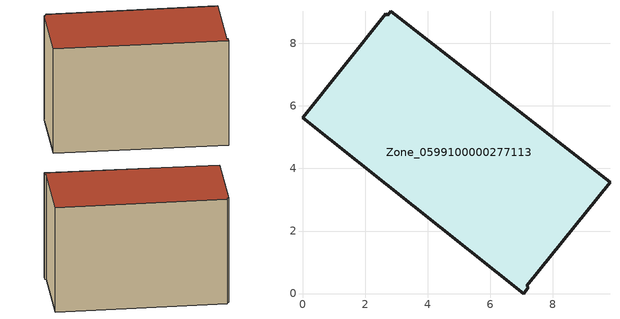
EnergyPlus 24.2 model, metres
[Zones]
Zone_0599100000277113
 floor ground (C_G): 9.83,3.57 7.17,0.24 7.23,0.2 7.07,0 0,5.61 2.67,8.95 2.73,8.9 2.83,9.02 z0.5
 wall outside (C_F): 7.07,0 7.23,0.2 7.17,0.24 9.83,3.57 2.83,9.02 2.73,8.9 2.67,8.95 0,5.61 7.07,0 z0.5:6.32
 roof outside (C_R): 7.17,0.24 9.83,3.57 2.83,9.02 2.73,8.9 2.67,8.95 0,5.61 7.07,0 7.23,0.2 z6.32
[BUILDING]
Pand.0599100000277113: North Axis=0; Terrain=City; Loads Convergence Tolerance Value=0.04; Temperature Convergence Tolerance Value=0.4; Solar Distribution=FullExterior; Maximum Number of Warmup Days=25; Minimum Number of Warmup Days=1
[Site:Location]
Rotterdam.The.Hague.AP_ZH_NLD Design_Conditions: Latitude=51.96; Longitude=4.45; Time Zone=1; Elevation=-4.5
[SITE:GROUNDTEMPERATURE:BUILDINGSURFACE]
18, 18, 18, 18, 18, 18, 18, 18, 18, 18, 18, 18
[MATERIAL] Thermal Absorptance=0.9; Solar Absorptance=0.7; Visible Absorptance=0.7
Name | Roughness | Thickness | Conductivity | Density | Specific Heat
G.TC.1946-1964 | MediumSmooth | 0.15 | 1 | 540 | 1210
F.TC.1946-1964 | Rough | 0.3 | 0.857143 | 1920 | 840
R.TC.1946-1964 | MediumRough | 0.2 | 0.235294 | 1500 | 1000
[CONSTRUCTION]
C_G: G.TC.1946-1964
C_F: F.TC.1946-1964
C_R: R.TC.1946-1964
[ZONE]
Zone_0599100000277113: Type=1; Multiplier=1; Ceiling Height=Autocalculate; Volume=Autocalculate; Floor Area=autocalculate; Part of Total Floor Area=Yes
[ZONEINFILTRATION:DESIGNFLOWRATE]
Infil_Zone_0599100000277113: Zone or ZoneList or Space or SpaceList=Zone_0599100000277113; Schedule=AlwaysOn; Design Flow Rate Calculation Method=Flow/Area; Flow Rate per Floor Area=0.003; Constant Term Coefficient=1; Temperature Term Coefficient=0; Velocity Term Coefficient=0; Velocity Squared Term Coefficient=0
[HVACTEMPLATE:ZONE:IDEALLOADSAIRSYSTEM]
Zone_0599100000277113: Maximum Heating Supply Air Temperature=50; Minimum Cooling Supply Air Temperature=13; Maximum Heating Supply Air Humidity Ratio=0.0156; Minimum Cooling Supply Air Humidity Ratio=0.0077; Heating Limit=NoLimit; Cooling Limit=NoLimit; Dehumidification Control Type=ConstantSensibleHeatRatio; Cooling Sensible Heat Ratio=0.7; Dehumidification Setpoint=60; Humidification Control Type=None; Humidification Setpoint=30; Outdoor Air Method=None; Outdoor Air Flow Rate per Person=0.00944; Outdoor Air Flow Rate per Zone Floor Area=0; Outdoor Air Flow Rate per Zone=0; Demand Controlled Ventilation Type=None; Outdoor Air Economizer Type=NoEconomizer; Heat Recovery Type=None; Sensible Heat Recovery Effectiveness=0.7; Latent Heat Recovery Effectiveness=0.65
[ZONECONTROL:THERMOSTAT]
ThermostatControl_Zone_0599100000277113: Zone or ZoneList=Zone_0599100000277113; Control Type Schedule=DualSetpointControlType; Control 1=Thermostat_Zone_0599100000277113; Temperature Difference Between Cutout And Setpoint=0
[THERMOSTATSETPOINT:DUALSETPOINT]
Thermostat_Zone_0599100000277113: Heating Setpoint Temperature Schedule=HeatingSetpoint_Zone_0599100000277113; Cooling Setpoint Temperature Schedule=CoolingSetpoint_Zone_0599100000277113
[SCHEDULE:COMPACT]
HeatingSetpoint_Zone_0599100000277113: Through: 12/31, For: AllDays, Until: 24:00, 21
CoolingSetpoint_Zone_0599100000277113: Through: 12/31, For: AllDays, Until: 24:00, 24
DualSetpointControlType: Through: 12/31, For: AllDays, Until: 24:00, 4
AlwaysOn: Through: 12/31, For: AllDays, Until: 24:00, 1
